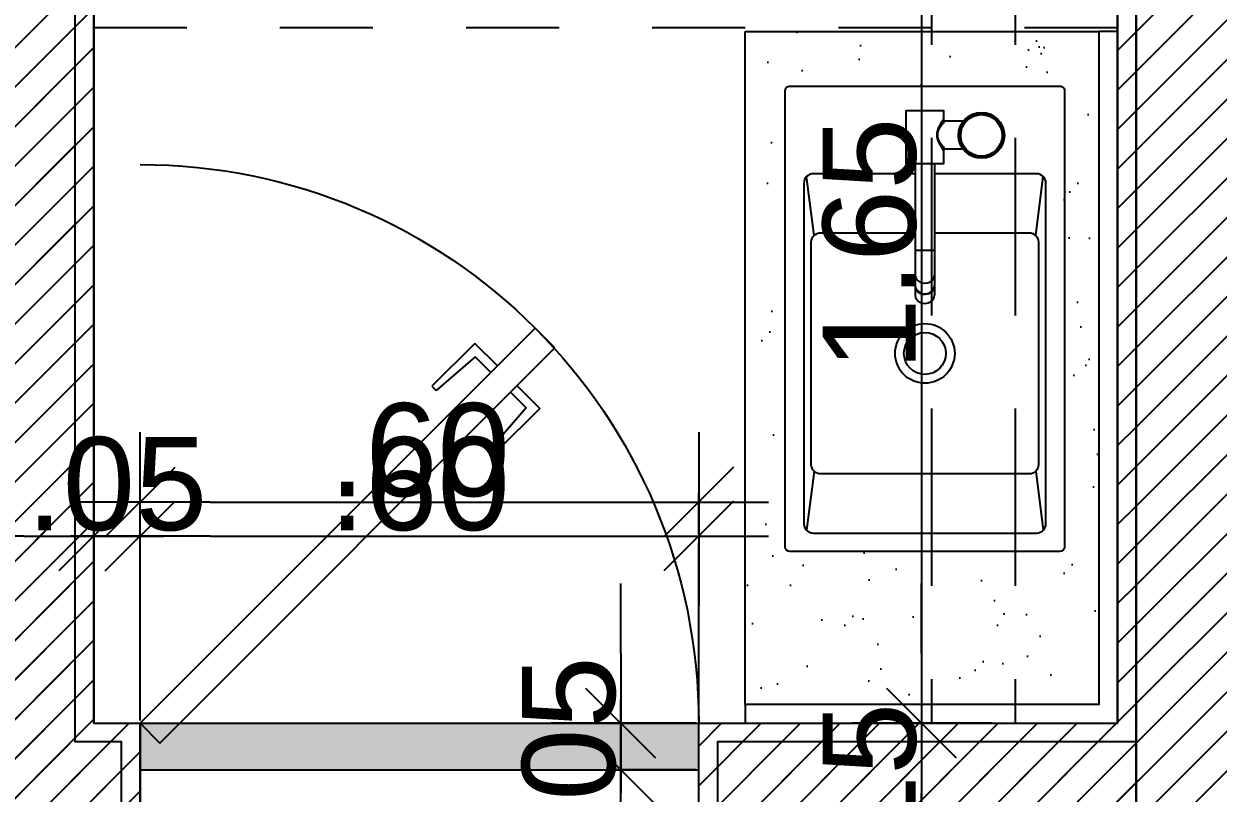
# Model space of a CAD drawing. Header units: millimetres. Extents: x 1999 to 2304, y 1614 to 1800.
# Drawn here: x 2042.115 to 2043.398, y 1631.338 to 1632.164 of the extents above; entities that cross this region are included whole.
import ezdxf

# ---------------------------------------------------------------- set-up
doc = ezdxf.new("R2010")
doc.units = ezdxf.units.MM
doc.header["$LTSCALE"] = 0.03
doc.header["$PDMODE"] = 34
doc.linetypes.add('HIDDEN', pattern=[9.524999999999999, 6.35, -3.175])
doc.linetypes.add('HIDDEN2', pattern=[0.1875, 0.125, -0.0625])
for name, color, linetype in [('BANCADAS', 5, 'Continuous'), ('Construir Tijolos', 160, 'Continuous'), ('COTA', 250, 'Continuous'), ('COTA Especificações', 250, 'Continuous'), ('Demolir', 193, 'HIDDEN2'), ('Especificações', 3, 'Continuous'), ('Esquadrias', 3, 'Continuous'), ('Layout', 6, 'Continuous'), ('LOUÇAS E METAIS', 5, 'Continuous'), ('Permanecer', 84, 'Continuous'), ('PL1', 1, 'Continuous'), ('PL250', 250, 'Continuous'), ('PL5', 5, 'Continuous')]:
    doc.layers.add(name, color=color, linetype=linetype)
doc.styles.get("Standard").update_dxf_attribs({"font": 'arial.ttf'})
doc.dimstyles.new('TICK01', dxfattribs={"dimscale": 0, "dimtxt": 2, "dimasz": 1.5, "dimexe": 0.18, "dimexo": 0.06, "dimgap": 0.09, "dimtad": 1, "dimzin": 4, "dimdsep": 46, "dimtxsty": 'Standard', "dimblk": 'TICK1', "dimcen": 0.09, "dimclrd": 256, "dimclre": 256, "dimclrt": 4, "dimaunit": 1, "dimadec": 0, "dimazin": 0, "dimtfac": 1, "dimtix": 1, "dimtmove": 2, "dimatfit": 3, "dimldrblk": 'TICK1', "dimfxl": 1, "dimtolj": 1, "dimtzin": 12, "dimarcsym": 0})
pattern_1 = [(45, (0, 0), (-0.02121320343559642, 0.02121320343559643), [])]

# ---------------------------------------------------------------- blocks, each defined once
blk = doc.blocks.new('PORTA60E')
at = {"layer": 'Esquadrias'}
for p, q in [((-0.4454772721475138, 0.403050865276299), (-0.4242640687119206, 0.4242640687119206)), ((-0.4242640687119206, 0.4242640687119206), (0, 0)), ((-0.02121320343559319, -0.02121320343562161), (-0.4454772721475138, 0.403050865276299)), ((-0.3836546509036509, 0.3836546509035657), (-0.3593701639873359, 0.4079391378198522)), ((-0.3593701639873359, 0.4079391378198522), (-0.3133717371036084, 0.3619407109361532)), ((-0.3765835830917865, 0.3765835830917013), (-0.359772917323312, 0.3933942488602042)), ((-0.359772917323312, 0.3933942488602042), (-0.3180171311267088, 0.3572953169130813)), ((-0.4048678543392157, 0.3624414474679725), (-0.4291523412555023, 0.3381569605517143)), ((-0.3133717371036084, 0.3619407109361532), (-0.3180171311267088, 0.3572953169130813)), ((-0.3977967865273513, 0.3553703796561365), (-0.4146074522958543, 0.3385597138876619)), ((-0.4291523412555023, 0.3381569605517143), (-0.3831539143717748, 0.2921585336679868)), ((-0.4146074522958543, 0.3385597138876619), (-0.3785085203487313, 0.2968039276910588)), ((-0.3831539143717748, 0.2921585336679868), (-0.3785085203487313, 0.2968039276910588)), ((0, 0), (-0.02121320343559319, -0.02121320343562161))]:
    blk.add_line(p, q, dxfattribs=at)
at = {"layer": 'Esquadrias', "color": 250}
blk.add_arc((0, -2.842170943040401e-14), 0.5999999999999943, 90, 180, dxfattribs=at)
blk = doc.blocks.new('TICK1')
for p, q in [((0, 1), (0, -1)), ((0.5, 0.5), (-0.5, -0.5)), ((-1, 0), (1, 0))]:
    blk.add_line(p, q)
blk = doc.blocks.new('*D248')
at = {"layer": 'COTA', "linetype": 'HIDDEN', "lineweight": -2}
for p, q in [((2044.045096753481, 1632.161392267825), (2044.045096753481, 1629.874607545169)), ((2040.933096753482, 1625.484392267824), (2040.933096753482, 1629.892607545154))]:
    blk.add_line(p, q, dxfattribs=at)
at = {"layer": 'COTA', "lineweight": -2}
blk.add_line((2041.00809675342, 1629.883607545162), (2043.970096753543, 1629.883607545162), dxfattribs=at)
at = {"layer": 'DEFPOINTS', "color": 0}
for p in [(2044.045096753481, 1632.164392267823), (2044.045096753481, 1629.883607545162), (2040.933096753482, 1625.481392267827)]:
    blk.add_point(p, dxfattribs=at)
at = {"layer": 'COTA', "lineweight": -2, "xscale": 0.07499999993790162, "yscale": 0.07499999993790162, "zscale": 0.07499999993790162, "rotation": 180}
blk.add_blockref('TICK1', (2040.933096753482, 1629.883607545162), dxfattribs=at)
at = {"layer": 'COTA', "lineweight": -2, "xscale": 0.07499999993790162, "yscale": 0.07499999993790162, "zscale": 0.07499999993790162}
blk.add_blockref('TICK1', (2044.045096753481, 1629.883607545162), dxfattribs=at)
at = {"layer": 'COTA', "color": 4, "insert": (2042.489096753481, 1629.9391989503), "char_height": 0.09999999991720215, "attachment_point": 5}
blk.add_mtext('\\A1;3.11', dxfattribs=at)
blk = doc.blocks.new('*D301')
at = {"layer": 'COTA', "linetype": 'HIDDEN', "lineweight": -2}
for p, q in [((2043.082572894573, 1633.063392267822), (2043.088572894578, 1633.063392267822)), ((2042.843096753479, 1631.413392267825), (2043.088572894578, 1631.413392267825))]:
    blk.add_line(p, q, dxfattribs=at)
at = {"layer": 'COTA', "lineweight": -2}
blk.add_line((2043.079572894585, 1632.988392267884), (2043.079572894585, 1631.488392267762), dxfattribs=at)
at = {"layer": 'DEFPOINTS', "color": 0}
for p in [(2043.079572894575, 1633.063392267822), (2042.840096753481, 1631.413392267825), (2043.079572894585, 1631.413392267825)]:
    blk.add_point(p, dxfattribs=at)
at = {"layer": 'COTA', "lineweight": -2, "xscale": 0.07499999993790162, "yscale": 0.07499999993790162, "zscale": 0.07499999993790162}
for p, rotation in [((2043.079572894585, 1633.063392267822), 90), ((2043.079572894585, 1631.413392267825), 270)]:
    blk.add_blockref('TICK1', p, dxfattribs=dict(at, rotation=rotation))
at = {"layer": 'COTA', "color": 4, "insert": (2043.024015595857, 1631.928038172562), "char_height": 0.09999999991720215, "attachment_point": 5, "rotation": 90}
blk.add_mtext('\\A1;1.65', dxfattribs=at)
blk = doc.blocks.new('*D302')
at = {"layer": 'COTA', "lineweight": -2}
for p, q in [((2043.079572894585, 1631.488392267762), (2043.079572894585, 1631.5633922677)), ((2043.079572894585, 1631.413392267825), (2043.079572894585, 1631.263392267824)), ((2043.079572894585, 1631.188392267886), (2043.079572894585, 1631.113392267949))]:
    blk.add_line(p, q, dxfattribs=at)
at = {"layer": 'COTA', "linetype": 'HIDDEN', "lineweight": -2}
for p, q in [((2042.843096753479, 1631.413392267825), (2043.088572894578, 1631.413392267825)), ((2042.843096753478, 1631.263392267824), (2043.088572894578, 1631.263392267824))]:
    blk.add_line(p, q, dxfattribs=at)
at = {"layer": 'DEFPOINTS', "color": 0}
for p in [(2042.840096753481, 1631.413392267825), (2042.84009675348, 1631.263392267824), (2043.079572894585, 1631.263392267824)]:
    blk.add_point(p, dxfattribs=at)
at = {"layer": 'COTA', "lineweight": -2, "xscale": 0.07499999993790162, "yscale": 0.07499999993790162, "zscale": 0.07499999993790162}
for p, rotation in [((2043.079572894585, 1631.413392267825), 270), ((2043.079572894585, 1631.263392267824), 90)]:
    blk.add_blockref('TICK1', p, dxfattribs=dict(at, rotation=rotation))
at = {"layer": 'COTA', "color": 4, "insert": (2043.024015595859, 1631.338392267825), "char_height": 0.09999999991720215, "attachment_point": 5, "rotation": 90}
blk.add_mtext('\\A1;.15', dxfattribs=at)
blk = doc.blocks.new('*D348')
at = {"layer": 'COTA', "linetype": 'HIDDEN', "lineweight": -2}
for p, q in [((2042.190096753479, 1631.416392267822), (2042.190096753479, 1631.623452821295)), ((2042.24009675348, 1631.416392267818), (2042.24009675348, 1631.623452821295))]:
    blk.add_line(p, q, dxfattribs=at)
at = {"layer": 'COTA', "lineweight": -2}
for p, q in [((2042.115096753541, 1631.614452821302), (2042.040096753604, 1631.614452821302)), ((2042.190096753479, 1631.614452821302), (2042.24009675348, 1631.614452821302)), ((2042.315096753417, 1631.614452821302), (2042.390096753355, 1631.614452821302))]:
    blk.add_line(p, q, dxfattribs=at)
at = {"layer": 'DEFPOINTS', "color": 0}
for p in [(2042.24009675348, 1631.614452821302), (2042.190096753479, 1631.413392267825), (2042.24009675348, 1631.41339226782)]:
    blk.add_point(p, dxfattribs=at)
at = {"layer": 'COTA', "lineweight": -2, "xscale": 0.07499999993790162, "yscale": 0.07499999993790162, "zscale": 0.07499999993790162}
blk.add_blockref('TICK1', (2042.190096753479, 1631.614452821302), dxfattribs=at)
at = {"layer": 'COTA', "lineweight": -2, "xscale": 0.07499999993790162, "yscale": 0.07499999993790162, "zscale": 0.07499999993790162, "rotation": 180}
blk.add_blockref('TICK1', (2042.24009675348, 1631.614452821302), dxfattribs=at)
at = {"layer": 'COTA', "color": 4, "insert": (2042.215096753479, 1631.670010120029), "char_height": 0.09999999991720215, "attachment_point": 5}
blk.add_mtext('\\A1;.05', dxfattribs=at)
blk = doc.blocks.new('*D349')
at = {"layer": 'COTA', "linetype": 'HIDDEN', "lineweight": -2}
for p, q in [((2042.24009675348, 1631.416392267818), (2042.24009675348, 1631.623452821295)), ((2042.840096753481, 1631.416392267822), (2042.840096753481, 1631.623452821295))]:
    blk.add_line(p, q, dxfattribs=at)
at = {"layer": 'COTA', "lineweight": -2}
blk.add_line((2042.315096753417, 1631.614452821302), (2042.765096753543, 1631.614452821302), dxfattribs=at)
at = {"layer": 'DEFPOINTS', "color": 0}
for p in [(2042.840096753481, 1631.614452821302), (2042.24009675348, 1631.41339226782), (2042.840096753481, 1631.413392267825)]:
    blk.add_point(p, dxfattribs=at)
at = {"layer": 'COTA', "lineweight": -2, "xscale": 0.07499999993790162, "yscale": 0.07499999993790162, "zscale": 0.07499999993790162, "rotation": 180}
blk.add_blockref('TICK1', (2042.24009675348, 1631.614452821302), dxfattribs=at)
at = {"layer": 'COTA', "lineweight": -2, "xscale": 0.07499999993790162, "yscale": 0.07499999993790162, "zscale": 0.07499999993790162}
blk.add_blockref('TICK1', (2042.840096753481, 1631.614452821302), dxfattribs=at)
at = {"layer": 'COTA', "color": 4, "insert": (2042.54009675348, 1631.670010120029), "char_height": 0.09999999991720215, "attachment_point": 5}
blk.add_mtext('\\A1;.60', dxfattribs=at)
blk = doc.blocks.new('TORB')
at = {"layer": 'PL5', "color": 5}
for p, q in [((267.4120270819048, 16.38794617708547), (267.4313453883126, 16.38794617708547)), ((267.411342472428, 16.35782102985892), (267.4305942632551, 16.35782102985892))]:
    blk.add_line(p, q, dxfattribs=at)
blk.add_lwpolyline([(267.4097410402042, 16.35621981767981), (267.4097410402042, 16.34185771143996), (267.3697076307872, 16.34185771143996), (267.3697076307872, 16.39907752394926), (267.4097410402042, 16.39907752394926), (267.4097410402042, 16.38954750429922), (267.4089502801869, 16.38842356523029), (267.4082625801151, 16.3874162701361), (267.4076512148047, 16.38649226598694), (267.4069817031296, 16.38544224114133), (267.4065132793751, 16.38467840483807), (267.4060344557062, 16.3838668602634), (267.405551737796, 16.38300965380284), (267.4053110278812, 16.38256436642194), (267.4050719520204, 16.38210806826522), (267.4048354417773, 16.38164080514726), (267.404602543252, 16.38116259233961), (267.4043743407232, 16.38067347565687), (267.404152017735, 16.38017343982751), (267.4039368418245, 16.37966250012305), (267.4037301645226, 16.37914068708656), (267.4035334442607, 16.37860800071805), (267.4033482081922, 16.37806447156058), (267.4031761209142, 16.37751035923023), (267.4030189539247, 16.37694606078686), (267.4028784863573, 16.37637218709185), (267.4027564973458, 16.37578948645032), (267.4026546667587, 16.37519889042586), (267.4025745599285, 16.37460166655574), (267.4025174902069, 16.37399926563569), (267.4024844426079, 16.37339332171981), (267.4024760356285, 16.37278566739215), (267.4024924219842, 16.37217834903824), (267.4025333038801, 16.37157335195745), (267.4025979177393, 16.37097249346231), (267.4026851640116, 16.37037733124925), (267.4027936377158, 16.36978925502785), (267.4029217429766, 16.36920939489161), (267.4030677388392, 16.36863866713254), (267.4032298538057, 16.36807774369814), (267.4034063316496, 16.36752702164827), (267.4035954925023, 16.36698680641362), (267.4037956870382, 16.3664573270672), (267.4040053575607, 16.3659387668674), (267.4042230380027, 16.36543121744343), (267.4044473997407, 16.36493469406683), (267.404677221052, 16.36444915092298), (267.4049113871146, 16.3639744963827), (267.4051488518286, 16.36351073044597), (267.4053886072726, 16.3630578989274), (267.4058712335535, 16.36218537511849), (267.4063521494226, 16.36135810086407), (267.4068247804847, 16.36057787820511), (267.4072828654109, 16.35984713531547), (267.4079293094342, 16.35885094262631), (267.4083239223162, 16.35825958166838, 0.006645695252932018)], format="xyb", close=True, dxfattribs=at)
at = {"layer": 'PL5', "color": 250}
blk.add_lwpolyline([(267.4113424719739, 16.35782103039064, -0.006967604845388504), (267.4098118946035, 16.35966486572651), (267.4096033367844, 16.35992524921057), (267.4089269605549, 16.36078725093273), (267.4084425551403, 16.36142440986358), (267.407939144302, 16.36210759719714), (267.4074233711571, 16.36283433894493), (267.4069021308031, 16.36360274143678), (267.406641743517, 16.3640021073157), (267.4063828146624, 16.36441143023463), (267.4061263521605, 16.36483061856436), (267.4058734555617, 16.36525965703336), (267.4056252473237, 16.36569856091315), (267.4053829338978, 16.3661473607468), (267.4051478286358, 16.366606132892), (267.4049213823335, 16.36707486207719), (267.4047051755945, 16.36755345667318), (267.4045008882876, 16.36804176396464), (267.4043102919107, 16.36853957015008), (267.4041352114121, 16.36904658507036), (267.4039775328262, 16.36956247275176), (267.4038391880021, 16.37008660706137), (267.4037777888006, 16.37035176670176), (267.4037220247952, 16.37061816333639), (267.4036719188929, 16.37088662162807), (267.4036278070677, 16.37115613365557), (267.4035897580414, 16.37142727973719), (267.4035580237943, 16.37169925048163), (267.4035326730483, 16.37197241240571), (267.4035138737902, 16.37224610883346), (267.4035016871063, 16.37252049248023), (267.4034961740826, 16.37279507465694), (267.4034973652622, 16.37306976373439), (267.4035052530094, 16.37334433063956), (267.4035197991453, 16.37361840885566), (267.4035409425838, 16.37389204419728), (267.4035685611526, 16.37416467161767), (267.403602578494, 16.37443656600444), (267.4036427808065, 16.37470696378091), (267.4036890917326, 16.37497639945074), (267.4037411982058, 16.37524391090733), (267.4037990696829, 16.37551024645582), (267.4039308172045, 16.37603694638311), (267.4040825169849, 16.37655567456978), (267.4042522600825, 16.37706574379681), (267.4044381146481, 16.37756661956054), (267.4046381717402, 16.37805790480107), (267.4048506369534, 16.37853940098847), (267.4050738380548, 16.37901107757968), (267.4053062326196, 16.37947290403162), (267.4055463393088, 16.37992489561583), (267.4057927989562, 16.38036702178924), (267.4060443287527, 16.38079926728032), (267.4062997527903, 16.38122163208907), (267.4065579638828, 16.38163408567242), (267.4068179235661, 16.38203658221576), (267.4070786773689, 16.38242906063298), (267.407598802901, 16.38318344385684), (267.4081111704938, 16.38389572346218), (267.4086089155931, 16.38456368507659), (267.4090853645386, 16.38518451873787), (267.4097456369358, 16.38601973418984), (267.4104883527079, 16.38693023830317), (267.4113423750537, 16.38794617708547), (267.4120270819048, 16.38794617708547)], format="xyb", dxfattribs=at)
at = {"layer": 'PL5'}
for points in [[(267.4097410384145, 16.38954750403833, 0.4142134704222642), (267.4113423748119, 16.38794616766007)], [(267.4113424719739, 16.35782103039064, 0.4142134507480725), (267.4097410402042, 16.35621981767981)]]:
    blk.add_lwpolyline(points, format="xyb", dxfattribs=at)
at = {"layer": 'PL5', "color": 5}
for points in [[(267.3793907147443, 16.34185772671149), (267.3793907147443, 16.24880065875199)], [(267.4000579562471, 16.34185772671149), (267.4000579562471, 16.24880065875199)], [(267.3793907147443, 16.24880065875199), (267.3793907147443, 16.21126407638027)], [(267.4000579562471, 16.24880065875199), (267.4000579562471, 16.21126407638027)], [(267.3794157295165, 16.21061451696403), (267.3794157295165, 16.20085637341866)], [(267.4000329414748, 16.21061253166464), (267.4000329414748, 16.20085438811927)]]:
    blk.add_lwpolyline(points, dxfattribs=at)
at = {"layer": 'PL5', "color": 250}
blk.add_lwpolyline([(267.4000579562471, 16.24880065875199), (267.3793907147443, 16.24880065875199)], dxfattribs=at)
at = {"layer": 'PL5', "color": 5}
blk.add_circle((267.4504533598416, 16.37239781097037), 0.02463465576787061, dxfattribs=at)
at = {"layer": 'PL5', "color": 250}
for centre, radius in [((267.4504533598359, 16.37239781097037), 0.02330775203165558), ((267.4504533598416, 16.37239781097037), 0.02228775202166844)]:
    blk.add_circle(centre, radius, dxfattribs=at)
for centre, major_axis, ratio, start_param, end_param in [((267.3897243354957, 16.22252083080344), (0.01033362075142994, -6.327517788420674e-19), 0.8660254280519911, 3.141592741012573, 6.283185482025146), ((267.3897243354957, 16.21126407638027), (0.01033362075142994, -6.327517788420674e-19), 0.8660254280519911, 3.141592741012573, 6.283185482025146), ((267.3897243354957, 16.21061352431433), (-0.01030860597915788, 6.312200658023482e-19), 0.8660254271789584, 6.283074378967285, 8.471288681030273), ((267.3897243354957, 16.21061352431433), (-0.01030860597915788, 6.312200658023482e-19), 0.8660254271789584, 2.188103437423706, 3.141481637954712), ((267.3897243354957, 16.21061352431433), (-0.00970809872929092, 5.944496017316306e-19), 0.8660254697903009, 0.9616624712944031, 2.178992033004761)]:
    blk.add_ellipse(centre, major_axis=major_axis, ratio=ratio, start_param=start_param, end_param=end_param, dxfattribs=at)
at = {"layer": 'PL5'}
for start_param, end_param in [(6.280061721801758, 6.283074378967285), (3.141481637954712, 3.144721984863281)]:
    blk.add_ellipse((267.3897243354957, 16.21061352431433), major_axis=(-0.01030860597915788, 6.312200658023482e-19), ratio=0.8660254271789584, start_param=start_param, end_param=end_param, dxfattribs=at)
at = {"layer": 'PL5', "color": 5}
for start_param, end_param in [(6.283074378967285, 8.471288681030273), (2.188103437423706, 3.141481637954712)]:
    blk.add_ellipse((267.3897243354957, 16.20085538076896), major_axis=(-0.01030860597915788, 6.312200658023482e-19), ratio=0.8660254271789584, start_param=start_param, end_param=end_param, dxfattribs=at)
blk = doc.blocks.new('cuba apoio')
at = {"layer": 'LOUÇAS E METAIS'}
blk.add_lwpolyline([(2058.1552691121, 1014.707604030444, 0.4142135751753835), (2058.150269112318, 1014.702604030007), (2058.150269112318, 1014.212604106301, 0.4142135402606569), (2058.155269112378, 1014.207604106738), (2058.445269112378, 1014.207604106738, 0.414213558880124), (2058.450269112318, 1014.212604106738), (2058.450269112318, 1014.702604030444, 0.414213575176216), (2058.4452691121, 1014.707604030444)], format="xyb", close=True, dxfattribs=at)
for points in [[(2058.173198165524, 1014.230532917911, -0.1989167925255793), (2058.170269112318, 1014.237604105864), (2058.170269112318, 1014.603358576689, -0.4142135751753835), (2058.180269111881, 1014.613358577564), (2058.289935491567, 1014.613358577564)], [(2058.31060273307, 1014.613358577564), (2058.420269111881, 1014.613358577564, -0.414213575176216), (2058.430269112318, 1014.603358577563), (2058.430269112318, 1014.237604106738, -0.1989168152438058), (2058.427340059113, 1014.230532917911)], [(2058.427340059113, 1014.230532917911, -0.1989074823391775), (2058.42026912914, 1014.227604106738), (2058.180269112438, 1014.227604106738, -0.1989079226243302), (2058.173198165524, 1014.230532917911)]]:
    blk.add_lwpolyline(points, format="xyb", dxfattribs=at)
at = {"layer": 'PL5', "color": 250}
for points in [[(2058.181198067397, 1014.547052577808), (2058.173198189466, 1014.610429500415)], [(2058.41934015724, 1014.547052577808), (2058.42734003517, 1014.610429500415)], [(2058.181198067397, 1014.2939100302), (2058.173198165524, 1014.230532917911)], [(2058.41934015724, 1014.2939100302), (2058.427340059113, 1014.230532917911)]]:
    blk.add_lwpolyline(points, dxfattribs=at)
blk.add_lwpolyline([(2058.289935491567, 1014.549981044604), (2058.188268989811, 1014.549981044604, 0.4142135751762168), (2058.178268990248, 1014.53998104373), (2058.178268990248, 1014.300981104765, 0.4142135402606569), (2058.188268990367, 1014.29098110564), (2058.412269234508, 1014.29098110564, 0.414213558880124), (2058.422269234388, 1014.30098110564), (2058.422269234388, 1014.420481075122), (2058.422269234388, 1014.539981044604, 0.414213575176216), (2058.412269233952, 1014.549981044604), (2058.31060273307, 1014.549981044604)], format="xyb", dxfattribs=at)
blk.add_lwpolyline([(2058.300269112318, 1014.452481075599, 1), (2058.300269112318, 1014.388481074645, 1)], format="xyb", close=True, dxfattribs=at)
at = {"layer": 'PL5', "color": 6}
blk.add_lwpolyline([(2058.300269112318, 1014.442981075122, 1), (2058.300269112318, 1014.397981075122, 1)], format="xyb", close=True, dxfattribs=at)
at = {"layer": 'PL5', "color": 8, "xscale": -1}
blk.add_blockref('TORB', (2325.689993447814, 998.2822061889564), dxfattribs=at)
blk = doc.blocks.new('*D533')
at = {"layer": 'COTA Especificações', "linetype": 'HIDDEN', "lineweight": -2, "ltscale": 0.2}
for p, q in [((2042.24009675348, 1631.416392267822), (2042.24009675348, 1631.659944781602)), ((2042.84009675348, 1631.416392267821), (2042.84009675348, 1631.659944781602))]:
    blk.add_line(p, q, dxfattribs=at)
at = {"layer": 'COTA Especificações', "lineweight": -2, "ltscale": 0.2}
blk.add_line((2042.315096753417, 1631.65094478161), (2042.765096753542, 1631.65094478161), dxfattribs=at)
at = {"layer": 'DEFPOINTS', "color": 0, "ltscale": 0.2}
for p in [(2042.84009675348, 1631.65094478161), (2042.24009675348, 1631.413392267825), (2042.84009675348, 1631.413392267823)]:
    blk.add_point(p, dxfattribs=at)
at = {"layer": 'COTA Especificações', "lineweight": -2, "ltscale": 0.2, "xscale": 0.07499999993790162, "yscale": 0.07499999993790162, "zscale": 0.07499999993790162, "rotation": 180}
blk.add_blockref('TICK1', (2042.24009675348, 1631.65094478161), dxfattribs=at)
at = {"layer": 'COTA Especificações', "lineweight": -2, "ltscale": 0.2, "xscale": 0.07499999993790162, "yscale": 0.07499999993790162, "zscale": 0.07499999993790162}
blk.add_blockref('TICK1', (2042.84009675348, 1631.65094478161), dxfattribs=at)
at = {"layer": 'COTA Especificações', "color": 4, "ltscale": 0.2, "insert": (2042.54009675348, 1631.706502080336), "char_height": 0.09999999991720215, "attachment_point": 5}
blk.add_mtext('\\A1;.60', dxfattribs=at)
blk = doc.blocks.new('*D534')
at = {"layer": 'COTA Especificações', "lineweight": -2, "ltscale": 0.2}
for p, q in [((2042.756447655529, 1631.488392267763), (2042.756447655529, 1631.563392267701)), ((2042.756447655529, 1631.413392267825), (2042.756447655529, 1631.363392267823)), ((2042.756447655529, 1631.288392267885), (2042.756447655529, 1631.213392267947))]:
    blk.add_line(p, q, dxfattribs=at)
at = {"layer": 'COTA Especificações', "linetype": 'HIDDEN', "lineweight": -2, "ltscale": 0.2}
for p, q in [((2042.837096753482, 1631.413392267825), (2042.747447655537, 1631.413392267825)), ((2042.837096753482, 1631.363392267823), (2042.747447655537, 1631.363392267823))]:
    blk.add_line(p, q, dxfattribs=at)
at = {"layer": 'DEFPOINTS', "color": 0, "ltscale": 0.2}
for p in [(2042.84009675348, 1631.413392267825), (2042.756447655529, 1631.363392267823), (2042.84009675348, 1631.363392267823)]:
    blk.add_point(p, dxfattribs=at)
at = {"layer": 'COTA Especificações', "lineweight": -2, "ltscale": 0.2, "xscale": 0.07499999993790162, "yscale": 0.07499999993790162, "zscale": 0.07499999993790162}
for p, rotation in [((2042.756447655529, 1631.413392267825), 270), ((2042.756447655529, 1631.363392267823), 90)]:
    blk.add_blockref('TICK1', p, dxfattribs=dict(at, rotation=rotation))
at = {"layer": 'COTA Especificações', "color": 4, "ltscale": 0.2, "insert": (2042.700890356803, 1631.388392267824), "char_height": 0.09999999991720215, "attachment_point": 5, "rotation": 90}
blk.add_mtext('\\A1;.05', dxfattribs=at)

msp = doc.modelspace()

# ---------------------------------------------------------------- hatches: boundary and pattern name
at = {"layer": 'BANCADAS'}
h = msp.add_hatch(dxfattribs=at)
h.set_pattern_fill('AR-SAND', color=251, scale=0.002, angle=-90.00000000000006)
h.set_pattern_definition([(307.4999999999999, (302.979247836809, 5002.769177293983), (0.09788264746586847, 0.003200062591967978), [0, -0.07721599999999994, 0, -0.08635999999999994, 0, -0.08254999999999993]), (277.4999999999998, (302.979247836809, 5002.769177293983), (0.1433650201136707, -0.08990465662760071), [0, -0.041656, 0, -0.06959599999999999, 0, -0.02667]), (237.4999999999998, (302.979247836809, 5002.831661293982), (0.0002874369357089684, -0.1581984740482916), [0, -0.02539999999999997, 0, -0.09143999999999988, 0, -0.1193799999999999]), (227.4999999999999, (302.979247836809, 5002.831661293982), (0.04458586465144309, -0.1527112904944594), [0, -0.0127, 0, -0.05994399999999999, 0, -0.06857999999999999])])
h.paths.add_polyline_path([(2043.270096753485, 1631.433392267825), (2043.270096753476, 1632.156382691964), (2042.890096753483, 1632.156382691963), (2042.890096753485, 1631.433392267825)])
edge = h.paths.add_edge_path(flags=16)
edge.add_arc((2043.22509675326, 1632.092392229241), 0.004999999999881766, -2.605474946903996e-09, 89.99999999739453, ccw=False)
edge.add_line((2043.230096753261, 1632.09239222924), (2043.230096753261, 1631.602392305534))
edge.add_arc((2043.22509675326, 1631.602392305535), 0.005000000000109139, 270.0000000026055, 359.999999994789, ccw=False)
edge.add_line((2043.225096753261, 1631.597392305535), (2042.935096753261, 1631.597392305535))
edge.add_arc((2042.93509675326, 1631.602392305535), 0.004999999999881766, 180.0000000026055, 270, ccw=False)
edge.add_line((2042.930096753261, 1631.602392305534), (2042.930096753261, 1632.092392229241))
edge.add_arc((2042.93509675326, 1632.092392229241), 0.004999999999654392, 89.99999999739453, 180.0000000026055, ccw=False)
edge.add_line((2042.93509675326, 1632.09739222924), (2043.225096753261, 1632.09739222924))
edge = h.paths.add_edge_path(flags=0)
edge.add_arc((2043.140825777607, 1631.650392336052), 0.02228775202183897, 0, 360)
edge = h.paths.add_edge_path(flags=0)
edge.add_line((2043.097944094879, 1631.636385863408), (2043.096236027673, 1631.639171127238))
edge.add_line((2043.096236027673, 1631.639171127238), (2043.094908291213, 1631.641705233769))
edge.add_line((2043.094908291213, 1631.641705233769), (2043.093832927289, 1631.644258707923))
edge.add_line((2043.093832927288, 1631.644258707923), (2043.093054488887, 1631.647053643294))
edge.add_line((2043.093054488887, 1631.647053643294), (2043.092775131441, 1631.650002408022))
edge.add_line((2043.092775131442, 1631.650002408022), (2043.093091624507, 1631.652945546687))
edge.add_line((2043.093091624507, 1631.652945546687), (2043.093895420646, 1631.65572670934))
edge.add_line((2043.093895420645, 1631.65572670934), (2043.095103560879, 1631.658543640773))
edge.add_line((2043.095103560879, 1631.658543640773), (2043.096649883454, 1631.661339185307))
edge.add_line((2043.096649883454, 1631.661339185307), (2043.097655283176, 1631.662943011707))
edge.add_line((2043.097655283177, 1631.662943011707), (2043.098358787797, 1631.664027136758))
edge.add_arc((2043.176134038113, 1631.612243184276), 0.09343750476416368, 144.448984120595, 146.3437158791577, ccw=False)
edge.add_line((2043.10011345797, 1631.666570329343), (2043.10011345797, 1631.680932435583))
edge.add_line((2043.10011345797, 1631.680932435583), (2043.060080048553, 1631.680932435583))
edge.add_line((2043.060080048552, 1631.680932435583), (2043.060080048552, 1631.623712623073))
edge.add_line((2043.060080048552, 1631.623712623073), (2043.100113457969, 1631.623712623073))
edge.add_line((2043.10011345797, 1631.623712623073), (2043.10011345797, 1631.633208331679))
edge.add_line((2043.10011345797, 1631.633208331679), (2043.097944094879, 1631.636385863408))
edge = h.paths.add_edge_path(flags=0)
edge.add_arc((2043.200096753261, 1632.067392229241), 0.009999999999763531, 45.000980577805024, 90.0000000013028, ccw=False)
edge.add_arc((2043.200096753261, 1632.06739222924), 0.01000000000025714, 0, 45.00098057780491, ccw=False)
edge.add_line((2043.210096753261, 1632.06739222924), (2043.210096753261, 1631.701637758415))
edge.add_arc((2043.200096753261, 1631.701637758415), 0.009999999999990905, 269.99999999869726, 359.99999999869726, ccw=False)
edge.add_line((2043.200096753261, 1631.691637758415), (2043.090430374013, 1631.691637758415))
edge.add_line((2043.090430374012, 1631.691637758415), (2043.090430374012, 1631.773989488271))
edge.add_line((2043.090430374012, 1631.773989488271), (2043.069763132509, 1631.773989488271))
edge.add_line((2043.06976313251, 1631.773989488271), (2043.06976313251, 1631.691637758415))
edge.add_line((2043.06976313251, 1631.691637758415), (2042.960096753261, 1631.691637758415))
edge.add_arc((2042.960096753261, 1631.701637758415), 0.01000000000021828, 180, 270, ccw=False)
edge.add_line((2042.950096753261, 1631.701637758415), (2042.950096753261, 1632.06739222924))
edge.add_arc((2042.960096753261, 1632.06739222924), 0.01000000000021828, 134.9990194221951, 180, ccw=False)
edge.add_arc((2042.96009675326, 1632.06739222924), 0.009999999999935586, 89.99999999869732, 134.9990194221951, ccw=False)
edge.add_line((2042.960096753261, 1632.07739222924), (2043.200096753261, 1632.07739222924))
edge = h.paths.add_edge_path(flags=0)
edge.add_arc((2043.080096753261, 1631.884515260857), 0.03200000047672802, 0, 360)
edge = h.paths.add_edge_path(flags=0)
edge.add_arc((2043.080096753261, 1631.884515260857), 0.02250000000003638, 0, 360)
edge = h.paths.add_edge_path(flags=0)
edge.add_ellipse((2043.080096753261, 1631.821934766254), major_axis=(0.01030860597914893, 1.010174839130246e-12), ratio=0.8660254272045423, start_angle=54.630911532903724, end_angle=180.0063557086327, ccw=False)
edge.add_ellipse((2043.080096753261, 1631.821934766254), major_axis=(0.01030860597902156, 7.045537101689326e-13), ratio=0.8660254271896771, start_angle=0.00636072656811848, end_angle=54.630907895291216, ccw=False)
edge.add_line((2043.09040535924, 1631.821935757004), (2043.09040535924, 1631.812177615358))
edge.add_line((2043.09040535924, 1631.812177615358), (2043.090405703208, 1631.811652505122))
edge.add_ellipse((2043.080096753261, 1631.811526070642), major_axis=(0.01033362075145309, 1.338678841047353e-12), ratio=0.8660254280574314, start_angle=-5.016104580590763e-06, end_angle=57.54879464737962, ccw=False)
edge.add_line((2043.090430374012, 1631.81152606986), (2043.090430374012, 1631.800269315436))
edge.add_ellipse((2043.080096753261, 1631.800269316219), major_axis=(0.01033362075145309, -9.097164144284587e-13), ratio=0.8660254280574313, start_angle=1.41138001067935e-12, end_angle=179.9999949952152)
edge.add_line((2043.06976313251, 1631.800269317002), (2043.06976313251, 1631.812039145453))
edge.add_ellipse((2043.080096753261, 1631.812176622708), major_axis=(0.01030860597914899, -8.087449799776875e-13), ratio=0.8660254271817504, start_angle=54.6309115433358, end_angle=180.0000000022719)
edge.add_line((2043.069788147282, 1631.812176622709), (2043.069788147282, 1631.821933775592))
edge = h.paths.add_edge_path(flags=0)
edge.add_arc((2043.140825777607, 1631.650392336052), 0.02463465576784074, -90, 90.00000000052881, ccw=False)
edge.add_arc((2043.140825777607, 1631.650392336051), 0.02463465576693125, 219.1356275820856, 270.00000000052887, ccw=False)
edge.add_line((2043.121717806078, 1631.634843969937), (2043.10239949967, 1631.634843969937))
edge.add_line((2043.10239949967, 1631.634843969937), (2043.101689491339, 1631.634843969937))
edge.add_line((2043.10168949134, 1631.634843969937), (2043.099215951785, 1631.637876311546))
edge.add_line((2043.099215951784, 1631.637876311546), (2043.097264051848, 1631.640589790179))
edge.add_line((2043.097264051848, 1631.640589790179), (2043.095689873967, 1631.643192823727))
edge.add_line((2043.095689873967, 1631.643192823727), (2043.094448057671, 1631.646007071781))
edge.add_line((2043.094448057671, 1631.646007071781), (2043.09381432211, 1631.648923643412))
edge.add_line((2043.09381432211, 1631.648923643412), (2043.093946918023, 1631.65190904539))
edge.add_line((2043.093946918023, 1631.65190904539), (2043.094859398951, 1631.654894470884))
edge.add_line((2043.09485939895, 1631.654894470884), (2043.096269154863, 1631.657645395043))
edge.add_line((2043.096269154863, 1631.657645395043), (2043.097971202743, 1631.660255890576))
edge.add_line((2043.097971202743, 1631.660255890576), (2043.099480742811, 1631.662241452476))
edge.add_arc((2043.167103819865, 1631.609132235406), 0.08598528646251574, 139.5053405930722, 141.8549295730444, ccw=False)
edge.add_line((2043.101714890193, 1631.664969117164), (2043.12096668102, 1631.664969117164))
edge.add_arc((2043.140825777607, 1631.650392336052), 0.02463465576795498, 90, 143.7209480487212, ccw=False)
at = {"layer": 'Construir Tijolos'}
h = msp.add_hatch(dxfattribs=at)
h.set_pattern_fill('_USER', color=256, scale=0.03, angle=45, pattern_type=0)
h.set_pattern_definition(pattern_1)
h.paths.add_polyline_path([(2036.306096753474, 1638.743392267825), (2036.483096753479, 1638.743392267826), (2036.483096753479, 1641.843392267825), (2036.95809675343, 1641.843392267825), (2036.95809675343, 1641.973392267826), (2036.306096753466, 1641.973392267826)])
h.paths.add_polyline_path([(2036.483096753474, 1637.863392267829), (2038.003096753472, 1637.863392267824), (2038.00309675348, 1637.711396075168), (2038.13309675348, 1637.711396075168), (2038.13309675348, 1637.863392267825), (2038.283096753475, 1637.863392267825), (2038.283096753475, 1637.993392267826), (2036.483096753477, 1637.993392267823)])
h.paths.add_polyline_path([(2036.483096753479, 1638.133392267825), (2036.483096753476, 1638.243392267826), (2036.306096753475, 1638.243392267825), (2036.306096753476, 1637.922392267825), (2036.331096753479, 1637.922392267824), (2036.331096753479, 1638.133392267825)])
h.paths.add_polyline_path([(2043.208096753479, 1639.243392267826), (2041.708096753479, 1639.243392267826), (2041.708096753479, 1639.393392267827), (2041.558096753479, 1639.393392267825), (2041.558096753479, 1637.993392267826), (2039.183096753476, 1637.993392267826), (2039.183096753476, 1637.863392267825), (2039.333096753481, 1637.863392267825), (2039.333096753481, 1637.793392267821), (2039.483096753484, 1637.793392267822), (2039.483096753484, 1637.843392267825), (2041.758096753478, 1637.843392267812), (2041.758096753478, 1637.993392267826), (2041.708096753479, 1637.993392267826), (2041.708096753479, 1639.093392267825), (2043.208096753479, 1639.093392267825)])
h.paths.add_polyline_path([(2043.310096753481, 1637.843392267825), (2042.358096753479, 1637.843392267831), (2042.358096753481, 1637.993392267814), (2043.208096753479, 1637.993392267814), (2043.208096753479, 1638.853392267826), (2043.310096753481, 1638.853392267826)])
h.paths.add_polyline_path([(2039.463096753479, 1634.013392267823), (2039.333096753479, 1634.013392267823), (2039.333096753481, 1636.993392267821), (2039.483096753483, 1636.993392267821), (2039.483096753482, 1635.563392267824), (2043.31009675348, 1635.563392267823), (2043.31009675348, 1635.413392267822), (2039.463096753482, 1635.413392267832)])
h.paths.add_polyline_path([(2038.003096753481, 1636.711396075168), (2038.13309675348, 1636.711396075168), (2038.13309675348, 1635.659399882511), (2038.003096753481, 1635.659399882511)])
h.paths.add_polyline_path([(2037.933096753481, 1633.259399882516), (2038.13309675348, 1633.259399882516), (2038.133096753485, 1634.759399882511), (2038.003096753481, 1634.759399882512), (2038.003096753481, 1634.659399882512), (2036.483096753479, 1634.659399882517), (2036.483096753479, 1634.778392267826), (2036.306096753479, 1634.778392267826), (2036.30609675348, 1634.178392267826), (2036.483096753479, 1634.178392267826), (2036.48309675348, 1634.509399882517), (2037.98309675348, 1634.509399882512), (2037.983096753481, 1633.409399882516), (2037.933096753484, 1633.409399882516)])
h.paths.add_polyline_path([(2036.306096357027, 1633.159396116797), (2036.483096357021, 1633.159396116797), (2036.483096357021, 1633.259399882516), (2037.233096753481, 1633.259399882518), (2037.233096753481, 1633.409399882511), (2036.306096632606, 1633.409400100509)])
h.paths.add_polyline_path([(2036.483096753481, 1632.109392267827), (2037.98309675348, 1632.109392267827), (2037.98309675348, 1631.659392267818), (2038.13309675348, 1631.659392267818), (2038.13309675348, 1632.259392267827), (2036.483096616508, 1632.259392267827), (2036.483096265706, 1632.359396116795), (2036.306096357026, 1632.359396116796), (2036.306096753481, 1631.809392267827), (2036.483096753479, 1631.809392267827)])
h.paths.add_polyline_path([(2036.30609675348, 1630.271392267825), (2036.306096753474, 1630.957392267825), (2036.48309675348, 1630.957392267825), (2036.483096753481, 1631.009392267827), (2037.98309675348, 1631.009392267827), (2037.98309675348, 1631.059392267811), (2038.13309675348, 1631.059392267827), (2038.133096753481, 1630.759392267827), (2037.983096753481, 1630.759392267827), (2037.983096753481, 1630.859392267827), (2036.48309675348, 1630.859392267818), (2036.483096753485, 1630.271392267827)])
h.paths.add_polyline_path([(2039.333096753476, 1631.983392267824), (2039.463096753484, 1631.983392267824), (2039.463096753484, 1630.43689226783), (2039.333096753476, 1630.43689226783)])
h.paths.add_polyline_path([(2043.310096753481, 1633.063392267822), (2043.310096753481, 1632.310392267825), (2043.29009675348, 1632.310392267825), (2043.290096753479, 1632.913392267825), (2042.190096753479, 1632.913392267825), (2042.190096753479, 1631.413392267825), (2042.24009675348, 1631.41339226782), (2042.24009675348, 1631.263392267824), (2042.04009675348, 1631.263392267824), (2042.040096753479, 1632.933392267824), (2039.463096753479, 1632.933392267825), (2039.463096753479, 1632.883392267824), (2039.333096753479, 1632.883392267824), (2039.333096753479, 1633.113392267823), (2039.463096753478, 1633.113392267823), (2039.463096753479, 1633.063392267825)])
h.paths.add_polyline_path([(2043.310096753481, 1631.263392267825), (2042.84009675348, 1631.263392267825), (2042.840096753481, 1631.413392267825), (2043.290096753478, 1631.413392267825), (2043.290096753468, 1632.310392267825), (2043.31009675348, 1632.310392267825)], flags=17)
h.paths.add_polyline_path([(2043.310096753481, 1629.009392267826), (2039.333096753479, 1629.009392267822), (2039.333096753479, 1629.436892267831), (2039.463096753484, 1629.43689226783), (2039.463096753485, 1629.139392267828), (2043.31009675348, 1629.139392267828)])
h.paths.add_polyline_path([(2036.48309675348, 1629.009392267826), (2038.13309675348, 1629.009392267826), (2038.13309675348, 1629.959392267827), (2037.98309675348, 1629.959392267827), (2037.98309675348, 1629.159392267827), (2036.483096753481, 1629.159392267827)])
h.paths.add_polyline_path([(2036.306096753481, 1626.732392267825), (2036.483096753481, 1626.732392267825), (2036.483096753481, 1627.719392267825), (2036.306096753481, 1627.719392267825)])
h.paths.add_polyline_path([(2036.172596753481, 1625.481392267826), (2036.172596753481, 1625.381392267826), (2038.433096753482, 1625.381392267826), (2038.433096753482, 1625.809392267824), (2037.206096753481, 1625.809392267825), (2037.206096753481, 1625.481392267825)])
h.paths.add_polyline_path([(2042.289096753481, 1625.481392267825), (2040.933096753482, 1625.481392267825), (2040.933096753482, 1625.809392267826), (2043.310096753481, 1625.809392267826), (2043.310096753481, 1625.781392267825), (2042.289096753481, 1625.781392267825)])
h.paths.add_polyline_path([(2042.888096753479, 1641.973392267824), (2042.888096753478, 1643.093392267826), (2043.208096753479, 1643.093392267826), (2043.208096753479, 1641.973392267824)])
h.paths.add_polyline_path([(2042.33660154141, 1641.823392267825), (2042.33660154141, 1641.973392267826), (2042.758096753479, 1641.973392267824), (2042.758096753478, 1643.223392267826), (2043.358096753479, 1643.223392267826), (2043.358096753478, 1641.856392267827), (2043.443096753473, 1641.856392267813), (2043.443096753473, 1641.726392267827), (2043.208096753479, 1641.726392267827), (2043.208096753479, 1641.823392267826)])
at = {"layer": 'Especificações', "ltscale": 100}
h = msp.add_hatch(color=9, dxfattribs=at)
h.dxf.hatch_style = 1
h.paths.add_polyline_path([(2039.46309675347, 1632.883392267824), (2039.333096753479, 1632.883392267824), (2039.333096753479, 1631.983392267824), (2039.46309675347, 1631.983392267824)])
h.paths.add_polyline_path([(2039.463096753479, 1634.013392267823), (2039.333096753478, 1634.013392267823), (2039.333096753479, 1633.113392267823), (2039.463096753479, 1633.113392267823)])
h.paths.add_polyline_path([(2037.933096753481, 1633.409399882513), (2037.23309675348, 1633.409399882516), (2037.233096753481, 1633.359399882516), (2037.933096753481, 1633.359399882513)])
h.paths.add_polyline_path([(2042.84009675348, 1631.413392267823), (2042.24009675348, 1631.413392267822), (2042.24009675348, 1631.363392267822), (2042.84009675348, 1631.363392267823)])
at = {"layer": 'Especificações'}
h = msp.add_hatch(dxfattribs=at)
h.set_pattern_fill('ANGLE', color=9)
h.set_pattern_definition([(0, (0, 0), (0, 6.985), [5.08, -1.905]), (90, (0, 0), (-6.985, 4.277078946022131e-16), [5.08, -1.905])])
h.paths.add_polyline_path([(2042.84009675348, 1631.413392267823), (2042.24009675348, 1631.413392267822), (2042.24009675348, 1631.363392267822), (2042.84009675348, 1631.363392267823)])
at = {"layer": 'PL1'}
h = msp.add_hatch(dxfattribs=at)
h.set_pattern_fill('_USER', color=251, scale=0.03, angle=45, pattern_type=0)
h.set_pattern_definition(pattern_1)
h.paths.add_polyline_path([(2039.353096753478, 1630.456892267831), (2039.443096753478, 1630.45689226783), (2039.44309675347, 1631.963392267824), (2039.353096753476, 1631.963392267824)])
h.paths.add_polyline_path([(2044.045096753481, 1632.034392267826), (2044.045096753481, 1632.144392267827), (2043.41109675348, 1632.144392267826), (2043.411096753479, 1633.153392267826), (2043.330096753481, 1633.153392267826), (2043.330096753481, 1633.043392267822), (2039.443096753479, 1633.043392267825), (2039.443096753479, 1633.093392267823), (2039.353096753479, 1633.093392267823), (2039.353096753479, 1632.903392267824), (2039.443096753479, 1632.903392267824), (2039.443096753479, 1632.953392267823), (2042.060096753479, 1632.953392267824), (2042.06009675348, 1631.283392267824), (2042.22009675348, 1631.283392267824), (2042.22009675348, 1631.393392267825), (2042.17009675348, 1631.393392267825), (2042.170096753479, 1632.933392267825), (2043.310096753479, 1632.933392267825), (2043.31009675348, 1631.393392267825), (2042.86009675348, 1631.393392267825), (2042.86009675348, 1631.283392267824), (2043.330096753481, 1631.283392267825), (2043.330096753481, 1629.119392267825), (2039.443096753485, 1629.119392267828), (2039.443096753484, 1629.41689226783), (2039.353096753479, 1629.41689226783), (2039.353096753479, 1629.029392267826), (2043.330096753481, 1629.029392267826), (2043.330096753481, 1625.789392267826), (2040.953096753482, 1625.789392267826), (2040.953096753482, 1625.501392267826), (2043.490096753481, 1625.501392267826), (2043.490096753481, 1625.761392267826), (2043.440096753481, 1625.761392267826), (2043.440096753481, 1630.723392267826), (2044.04509675348, 1630.723392267826), (2044.04509675348, 1630.833392267826), (2043.590096753481, 1630.833392267826), (2043.590096753481, 1630.983392267827), (2043.440096753481, 1630.983392267827), (2043.440096753481, 1632.034392267826)])

# ---------------------------------------------------------------- linework, layer by layer
at = {"layer": 'BANCADAS', "color": 6, "linetype": 'Continuous'}
for p, q in [((2042.890096753487, 1632.156382691963), (2043.27009675348, 1632.156382691964)), ((2042.890096753485, 1631.433392267825), (2042.890096753487, 1632.156382691963))]:
    msp.add_line(p, q, dxfattribs=at)
at = {"layer": 'BANCADAS'}
msp.add_lwpolyline([(2043.29009675348, 1632.156382691964), (2043.27009675348, 1632.156382691964), (2043.270096753482, 1631.433392267825), (2042.890096753485, 1631.433392267825), (2042.890096753485, 1631.413392267825)], dxfattribs=at)
at = {"layer": 'Construir Tijolos'}
for points in [[(2043.310096753481, 1633.063392267822), (2043.310096753481, 1632.310392267825), (2043.29009675348, 1632.310392267825), (2043.290096753479, 1632.913392267825), (2042.190096753479, 1632.913392267825), (2042.190096753479, 1631.413392267825), (2042.24009675348, 1631.41339226782), (2042.24009675348, 1631.263392267824), (2042.04009675348, 1631.263392267824), (2042.040096753479, 1632.933392267824), (2039.463096753479, 1632.933392267825), (2039.463096753479, 1632.883392267824), (2039.333096753479, 1632.883392267824), (2039.333096753479, 1633.113392267823), (2039.463096753478, 1633.113392267823), (2039.463096753479, 1633.063392267825), (2043.310096753481, 1633.063392267822)], [(2043.310096753481, 1631.263392267825), (2042.84009675348, 1631.263392267825), (2042.840096753481, 1631.413392267825), (2043.290096753478, 1631.413392267825), (2043.290096753468, 1632.310392267825), (2043.31009675348, 1632.310392267825), (2043.310096753481, 1631.263392267825)]]:
    msp.add_lwpolyline(points, dxfattribs=at)
at = {"layer": 'Demolir', "linetype": 'HIDDEN', "ltscale": 0.3}
msp.add_lwpolyline([(2042.190096753479, 1632.160392267824), (2043.29009675348, 1632.160392267824)], dxfattribs=at)
at = {"layer": 'Especificações', "color": 251}
msp.add_line((2042.24009675348, 1631.363392267822), (2042.84009675348, 1631.363392267823), dxfattribs=at)
at = {"layer": 'Layout', "linetype": 'HIDDEN'}
msp.add_line((2043.090096753479, 1632.913392267824), (2043.09009675348, 1631.413392267824), dxfattribs=at)
at = {"layer": 'Layout', "color": 250, "linetype": 'HIDDEN'}
msp.add_line((2043.180096753479, 1632.913392267825), (2043.18009675348, 1631.413392267825), dxfattribs=at)
at = {"layer": 'Permanecer'}
msp.add_lwpolyline([(2044.045096753481, 1630.703392267826), (2043.460096753481, 1630.703392267826), (2043.460096753481, 1625.781392267826), (2043.510096753481, 1625.781392267826), (2043.510096753481, 1625.481392267826), (2042.289096753481, 1625.481392267825), (2042.289096753481, 1625.781392267825), (2043.310096753481, 1625.781392267825), (2043.310096753481, 1633.173392267826), (2043.43109675348, 1633.173392267826), (2043.43109675348, 1632.164392267826), (2044.045096753481, 1632.164392267823)], dxfattribs=at)
at = {"layer": 'PL1'}
for p, q in [((2042.19009675348, 1631.413392267825), (2042.190096753479, 1632.913392267825)), ((2043.290096753479, 1632.913392267825), (2043.29009675348, 1631.413392267825)), ((2042.190096753479, 1631.413392267825), (2042.24009675348, 1631.413392267825)), ((2042.24009675348, 1631.263392267824), (2042.24009675348, 1631.413392267824)), ((2042.84009675348, 1631.263392267825), (2042.84009675348, 1631.413392267825)), ((2042.84009675348, 1631.413392267825), (2043.290096753478, 1631.413392267825))]:
    msp.add_line(p, q, dxfattribs=at)
at = {"layer": 'PL1', "color": 6}
msp.add_lwpolyline([(2039.353096753479, 1633.093392267823), (2039.353096753479, 1632.903392267824), (2039.443096753479, 1632.903392267824), (2039.443096753479, 1632.953392267823), (2042.060096753479, 1632.953392267824), (2042.06009675348, 1631.283392267824), (2042.22009675348, 1631.283392267824), (2042.22009675348, 1631.393392267825), (2042.17009675348, 1631.393392267825), (2042.170096753479, 1632.933392267825), (2043.310096753479, 1632.933392267825), (2043.31009675348, 1631.393392267825), (2042.86009675348, 1631.393392267825), (2042.86009675348, 1631.283392267824), (2043.330096753481, 1631.283392267825), (2043.330096753481, 1629.119392267825), (2039.443096753485, 1629.119392267828), (2039.443096753484, 1629.41689226783), (2039.353096753479, 1629.41689226783), (2039.353096753479, 1629.029392267826), (2043.330096753481, 1629.029392267826), (2043.330096753481, 1625.789392267826)], dxfattribs=at)
at = {"layer": 'PL250'}
msp.add_line((2042.24009675348, 1631.413392267822), (2042.84009675348, 1631.413392267823), dxfattribs=at)

# ---------------------------------------------------------------- block references
at = {"layer": 'Especificações', "xscale": -1}
msp.add_blockref('PORTA60E', (2042.240096753481, 1631.413392267822), dxfattribs=at)
at = {"layer": 'LOUÇAS E METAIS', "xscale": -1}
msp.add_blockref('cuba apoio', (4101.383340456328, 617.3900913458958), dxfattribs=at)

# ---------------------------------------------------------------- dimensions: what is measured, and where the dimension line sits
at = {"layer": 'COTA'}
dim = msp.add_linear_dim(base=(2043.079572894585, 1631.413392267825), p1=(2043.079572894575, 1633.063392267822), p2=(2042.840096753481, 1631.413392267825), angle=90, dimstyle='TICK01', override={"dimscale": 0.04999999995860108}, dxfattribs=at)
dim.commit()
dim.dimension.update_dxf_attribs({"geometry": '*D301', "text_midpoint": (2043.024015595857, 1631.928038172562), "dimtype": 160})
for base, p1, p2, picture, middle in [((2044.045096753481, 1629.883607545162), (2040.933096753482, 1625.481392267827), (2044.045096753481, 1632.164392267823), '*D248', (2042.489096753481, 1629.9391989503)), ((2042.24009675348, 1631.614452821302), (2042.190096753479, 1631.413392267825), (2042.24009675348, 1631.41339226782), '*D348', (2042.215096753479, 1631.670010120029)), ((2042.840096753481, 1631.614452821302), (2042.24009675348, 1631.41339226782), (2042.840096753481, 1631.413392267825), '*D349', (2042.54009675348, 1631.670010120029))]:
    dim = msp.add_linear_dim(base=base, p1=p1, p2=p2, dimstyle='TICK01', override={"dimscale": 0.04999999995860108}, dxfattribs=at)
    dim.commit()
    dim.dimension.update_dxf_attribs({"geometry": picture, "text_midpoint": middle})
dim = msp.add_linear_dim(base=(2043.079572894585, 1631.263392267824), p1=(2042.840096753481, 1631.413392267825), p2=(2042.84009675348, 1631.263392267824), angle=90, dimstyle='TICK01', override={"dimscale": 0.04999999995860108}, dxfattribs=at)
dim.commit()
dim.dimension.update_dxf_attribs({"geometry": '*D302', "text_midpoint": (2043.024015595859, 1631.338392267825)})
at = {"layer": 'COTA Especificações', "color": 251, "ltscale": 0.2}
dim = msp.add_linear_dim(base=(2042.84009675348, 1631.65094478161), p1=(2042.24009675348, 1631.413392267825), p2=(2042.84009675348, 1631.413392267823), dimstyle='TICK01', override={"dimscale": 0.04999999995860108}, dxfattribs=at)
dim.commit()
dim.dimension.update_dxf_attribs({"geometry": '*D533', "text_midpoint": (2042.54009675348, 1631.706502080336)})
dim = msp.add_linear_dim(base=(2042.756447655529, 1631.363392267823), p1=(2042.84009675348, 1631.413392267825), p2=(2042.84009675348, 1631.363392267823), angle=90, dimstyle='TICK01', override={"dimscale": 0.04999999995860108}, dxfattribs=at)
dim.commit()
dim.dimension.update_dxf_attribs({"geometry": '*D534', "text_midpoint": (2042.700890356803, 1631.388392267824)})

doc.saveas('drawing.dxf')
